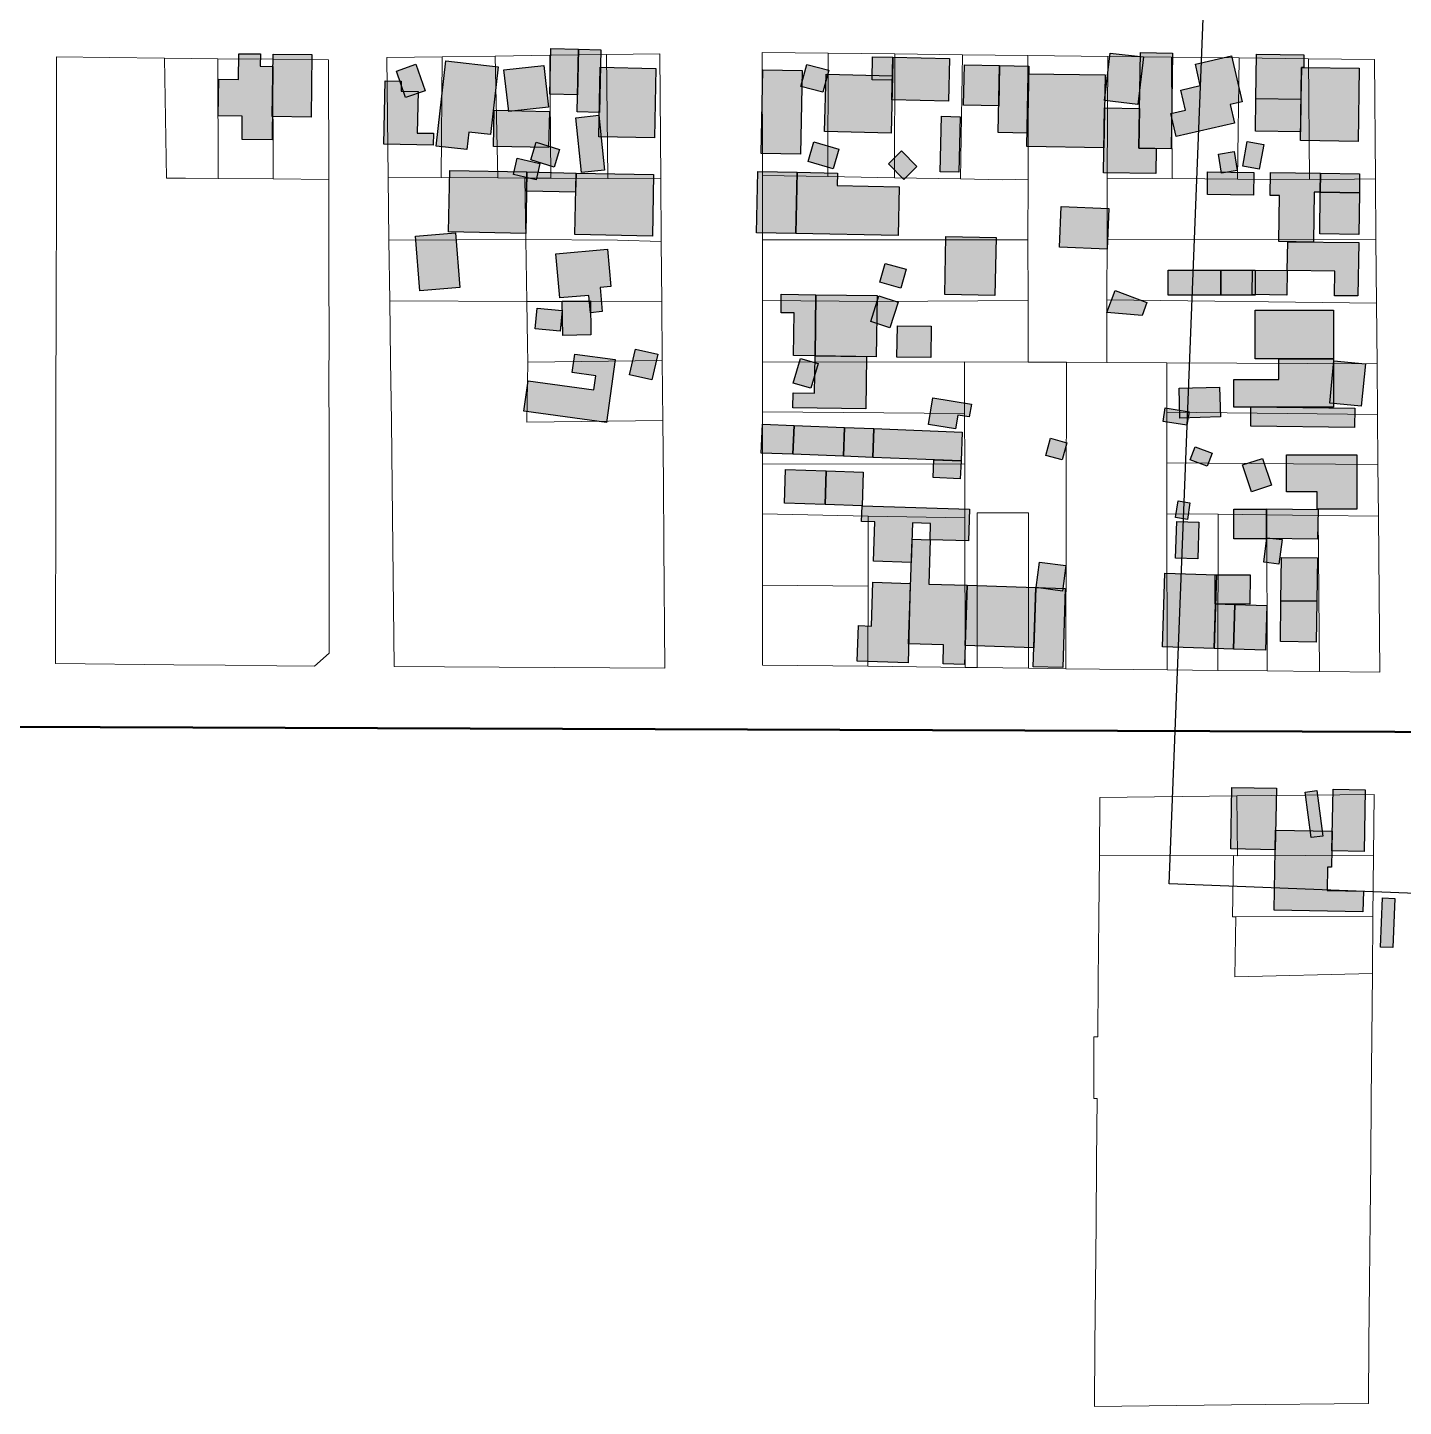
# Model space of a CAD drawing. Header units: millimetres. Extents: x -71 to 10084, y -63 to 6230.
# Drawn here: x 5150.9 to 5422, y 2450.9 to 2722.7 of the extents above; entities that cross this region are included whole.
import ezdxf

# ---------------------------------------------------------------- set-up
doc = ezdxf.new("R2010")
doc.units = ezdxf.units.MM
doc.layers.add('0 Límite subáreas', color=1, linetype='Continuous')
doc.layers.add('Edificaciones Pilar', color=50, linetype='Continuous')
doc.layers.add('01. Manzanas Esc. Urbana', color=254, linetype='Continuous', lineweight=5, true_color=0xcccccc)
doc.layers.add('01. Parcelas Esc. Urbana', color=8, linetype='Continuous', lineweight=5, true_color=0x808080)
doc.layers.add('03. Vias Terciarias', color=252, linetype='Continuous', lineweight=50)

msp = doc.modelspace()

# ---------------------------------------------------------------- hatches: boundary and pattern name
at = {"layer": 'Edificaciones Pilar', "transparency": 33554559}
for points in [[(5259.25, 2709.46), (5253.75, 2709.58), (5253.94, 2718.57), (5259.44, 2718.45), (5259.25, 2709.46)], [(5263.53, 2706), (5259.18, 2706.1), (5259.44, 2718.45), (5263.79, 2718.36), (5263.53, 2706)], [(5376.19, 2698.85), (5369.83, 2698.94), (5370.12, 2717.81), (5376.48, 2717.71), (5376.19, 2698.85)], [(5199.2, 2715.06), (5199.03, 2700.62), (5193.12, 2700.69), (5193.17, 2705.24), (5188.45, 2705.3), (5188.54, 2712.54), (5192.41, 2712.5), (5192.47, 2717.57), (5196.74, 2717.52), (5196.72, 2715.09), (5199.2, 2715.06)], [(5206.74, 2705.08), (5199.09, 2705.17), (5199.23, 2717.49), (5206.89, 2717.4), (5206.74, 2705.08)], [(5229.2, 2710.26), (5225.36, 2708.92), (5223.54, 2714.13), (5227.37, 2715.48), (5229.2, 2710.26)], [(5237.45, 2698.71), (5231.39, 2699.38), (5233.26, 2716.17), (5243.6, 2715.01), (5242.07, 2701.63), (5237.83, 2702.1), (5237.45, 2698.71)], [(5253.51, 2707.07), (5245.68, 2706.17), (5244.73, 2714.37), (5252.57, 2715.27), (5253.51, 2707.07)], [(5307.59, 2709.98), (5303.25, 2711.14), (5304.4, 2715.46), (5308.74, 2714.3), (5307.59, 2709.98)], [(5321.26, 2712.34), (5317.25, 2712.44), (5317.37, 2716.98), (5321.37, 2716.88), (5321.26, 2712.34)], [(5332.34, 2708.22), (5321.16, 2708.5), (5321.37, 2716.88), (5332.55, 2716.61), (5332.34, 2708.22)], [(5342.23, 2707.28), (5335.29, 2707.43), (5335.46, 2715.38), (5342.4, 2715.23), (5342.23, 2707.28)], [(5347.88, 2701.93), (5342.12, 2702.06), (5342.4, 2715.23), (5348.16, 2715.1), (5347.88, 2701.93)], [(5369.65, 2707.59), (5363.06, 2708.37), (5364.16, 2717.7), (5370.75, 2716.93), (5369.65, 2707.59)], [(5388.7, 2703.88), (5377.19, 2701.23), (5376.15, 2705.79), (5379.02, 2706.44), (5378.11, 2710.4), (5381.93, 2711.28), (5380.96, 2715.51), (5388.09, 2717.15), (5390.17, 2708.11), (5387.85, 2707.58), (5388.7, 2703.88)], [(5401.77, 2708.53), (5392.89, 2708.66), (5393.02, 2717.46), (5402.33, 2717.32), (5402.3, 2714.87), (5401.87, 2714.88), (5401.77, 2708.53)], [(5274.37, 2700.97), (5263.43, 2701.2), (5263.72, 2714.92), (5274.65, 2714.69), (5274.37, 2700.97)], [(5303.46, 2714.25), (5303.15, 2697.76), (5295.42, 2697.9), (5295.72, 2714.39), (5303.46, 2714.25)], [(5321, 2701.92), (5307.91, 2702.24), (5308.19, 2713.52), (5321.28, 2713.19), (5321, 2701.92)], [(5362.95, 2699.05), (5347.77, 2699.28), (5347.99, 2713.62), (5363.16, 2713.39), (5362.95, 2699.05)], [(5413.03, 2700.27), (5401.65, 2700.45), (5401.87, 2714.88), (5413.25, 2714.7), (5413.03, 2700.27)], [(5230.79, 2699.54), (5221.05, 2699.74), (5221.32, 2712.26), (5224.51, 2712.19), (5224.47, 2710.18), (5227.81, 2710.11), (5227.64, 2701.94), (5230.84, 2701.88), (5230.79, 2699.54)], [(5401.68, 2702.18), (5392.79, 2702.32), (5392.89, 2708.73), (5401.77, 2708.59), (5401.68, 2702.18)], [(5253.53, 2699.06), (5242.65, 2699.29), (5242.8, 2706.44), (5253.68, 2706.21), (5253.53, 2699.06)], [(5264.56, 2694.64), (5260, 2694.17), (5258.88, 2704.96), (5263.44, 2705.43), (5264.56, 2694.64)], [(5334.33, 2694.21), (5330.65, 2694.3), (5330.92, 2705.24), (5334.6, 2705.15), (5334.33, 2694.21)], [(5373.17, 2693.95), (5362.87, 2694.11), (5363.06, 2706.88), (5369.95, 2706.78), (5369.83, 2698.94), (5373.25, 2698.89), (5373.17, 2693.95)], [(5254.6, 2695.21), (5250, 2696.67), (5251.11, 2700.14), (5255.7, 2698.69), (5254.6, 2695.21)], [(5309.59, 2694.86), (5304.65, 2696.32), (5305.79, 2700.21), (5310.74, 2698.75), (5309.59, 2694.86)], [(5394.45, 2699.65), (5393.56, 2694.8), (5390.3, 2695.4), (5391.2, 2700.25), (5394.45, 2699.65)], [(5251.09, 2692.73), (5246.59, 2693.75), (5247.31, 2696.96), (5251.82, 2695.94), (5251.09, 2692.73)], [(5323.54, 2692.81), (5320.53, 2695.88), (5323.09, 2698.4), (5326.11, 2695.32), (5323.54, 2692.81)], [(5389.19, 2694.54), (5386.1, 2694.04), (5385.49, 2697.8), (5388.58, 2698.3), (5389.19, 2694.54)], [(5249.02, 2682.14), (5233.82, 2682.46), (5234.07, 2694.57), (5249.27, 2694.26), (5249.02, 2682.14)], [(5258.85, 2690.3), (5249.19, 2690.5), (5249.27, 2694.26), (5258.93, 2694.06), (5258.85, 2690.3)], [(5273.97, 2681.62), (5258.68, 2681.94), (5258.93, 2694.06), (5274.22, 2693.74), (5273.97, 2681.62)], [(5302.25, 2682.13), (5294.52, 2682.28), (5294.75, 2694.34), (5302.48, 2694.2), (5302.25, 2682.13)], [(5322.4, 2681.75), (5302.25, 2682.13), (5302.48, 2694.2), (5310.43, 2694.04), (5310.38, 2691.57), (5322.58, 2691.34), (5322.4, 2681.75)], [(5392.44, 2689.69), (5383.32, 2689.81), (5383.38, 2694.31), (5392.5, 2694.19), (5392.44, 2689.69)], [(5404.22, 2680.46), (5397.42, 2680.55), (5397.54, 2689.62), (5395.73, 2689.64), (5395.79, 2694.15), (5405.63, 2694.01), (5405.58, 2690.27), (5404.35, 2690.29), (5404.22, 2680.46)], [(5413.27, 2690.17), (5405.58, 2690.27), (5405.63, 2694.01), (5413.32, 2693.91), (5413.27, 2690.17)], [(5413.16, 2681.94), (5405.48, 2682.05), (5405.58, 2690.27), (5413.27, 2690.17), (5413.16, 2681.94)], [(5363.57, 2679.03), (5354.18, 2679.45), (5354.54, 2687.49), (5363.93, 2687.07), (5363.57, 2679.03)], [(5236.07, 2671.46), (5228.17, 2670.82), (5227.3, 2681.6), (5235.2, 2682.25), (5236.07, 2671.46)], [(5341.48, 2669.91), (5331.6, 2670.1), (5331.82, 2681.57), (5341.7, 2681.38), (5341.48, 2669.91)], [(5408.46, 2674.72), (5399.08, 2674.84), (5399.15, 2680.52), (5413.14, 2680.34), (5413, 2669.82), (5408.39, 2669.88), (5408.46, 2674.72)], [(5261.47, 2669.94), (5255.71, 2669.43), (5254.93, 2678.16), (5265.12, 2679.06), (5265.78, 2671.71), (5263.68, 2671.52), (5264.1, 2666.73), (5261.77, 2666.52), (5261.47, 2669.94)], [(5322.94, 2671.35), (5318.77, 2672.52), (5319.82, 2676.25), (5323.99, 2675.08), (5322.94, 2671.35)], [(5385.99, 2669.97), (5375.63, 2669.97), (5375.63, 2674.9), (5385.99, 2674.9), (5385.99, 2669.97)], [(5392.74, 2669.98), (5385.99, 2669.97), (5385.99, 2674.9), (5392.73, 2674.9), (5392.74, 2669.98)], [(5399.01, 2670.01), (5392.18, 2670.1), (5392.24, 2674.93), (5399.08, 2674.84), (5399.01, 2670.01)], [(5306.03, 2658.01), (5301.8, 2658.07), (5301.92, 2666.47), (5299.32, 2666.51), (5299.37, 2670.16), (5306.2, 2670.06), (5306.03, 2658.01)], [(5318.06, 2657.84), (5306.03, 2658.01), (5306.2, 2670.06), (5318.24, 2669.89), (5318.06, 2657.84)], [(5322.38, 2668.61), (5320.75, 2663.56), (5316.99, 2664.77), (5318.62, 2669.83), (5322.38, 2668.61)], [(5370.45, 2665.98), (5363.54, 2666.56), (5365.16, 2670.88), (5371.41, 2668.53), (5370.45, 2665.98)], [(5255.8, 2662.89), (5250.89, 2663.32), (5251.25, 2667.41), (5256.21, 2666.97), (5255.8, 2662.89)], [(5261.87, 2662.14), (5256.34, 2662.06), (5256.23, 2668.78), (5261.76, 2668.86), (5261.87, 2662.14)], [(5408.18, 2657.41), (5392.74, 2657.41), (5392.74, 2667), (5408.18, 2667), (5408.18, 2657.41)], [(5328.81, 2657.68), (5322.16, 2657.78), (5322.24, 2663.95), (5328.9, 2663.85), (5328.81, 2657.68)], [(5264.91, 2644.88), (5248.66, 2647.12), (5249.48, 2653.08), (5262.46, 2651.29), (5262.84, 2654.06), (5258.17, 2654.71), (5258.68, 2658.37), (5266.62, 2657.28), (5264.91, 2644.88)], [(5273.88, 2653.29), (5269.5, 2654.25), (5270.64, 2659.35), (5275.02, 2658.38), (5273.88, 2653.29)], [(5316.02, 2647.55), (5301.65, 2647.75), (5301.69, 2650.73), (5305.93, 2650.67), (5306.03, 2658.01), (5316.16, 2657.86), (5316.02, 2647.55)], [(5305.22, 2651.65), (5301.73, 2652.66), (5303.14, 2657.53), (5306.63, 2656.52), (5305.22, 2651.65)], [(5408.18, 2647.91), (5388.56, 2647.9), (5388.55, 2653.34), (5397.39, 2653.34), (5397.39, 2657.41), (5408.18, 2657.41), (5408.18, 2647.91)], [(5414.46, 2656.46), (5413.66, 2648.12), (5407.48, 2648.72), (5408.27, 2657.05), (5414.46, 2656.46)], [(5385.9, 2645.99), (5377.92, 2645.77), (5377.75, 2651.66), (5385.74, 2651.88), (5385.9, 2645.99)], [(5333.69, 2643.61), (5328.36, 2644.5), (5329.23, 2649.73), (5336.83, 2648.47), (5336.41, 2645.97), (5334.15, 2646.35), (5333.69, 2643.61)], [(5379.31, 2644.34), (5374.61, 2645.11), (5375.04, 2647.78), (5379.75, 2647.01), (5379.31, 2644.34)], [(5412.32, 2643.88), (5391.87, 2644.15), (5391.92, 2647.97), (5412.37, 2647.7), (5412.32, 2643.88)], [(5301.66, 2638.61), (5295.44, 2638.85), (5295.66, 2644.54), (5301.88, 2644.3), (5301.66, 2638.61)], [(5311.6, 2638.22), (5301.66, 2638.61), (5301.88, 2644.3), (5311.82, 2643.92), (5311.6, 2638.22)], [(5317.41, 2637.99), (5311.6, 2638.22), (5311.82, 2643.92), (5317.63, 2643.69), (5317.41, 2637.99)], [(5334.79, 2637.32), (5317.41, 2637.99), (5317.63, 2643.69), (5335.01, 2643.01), (5334.79, 2637.32)], [(5354.7, 2637.51), (5351.47, 2638.4), (5352.4, 2641.79), (5355.63, 2640.9), (5354.7, 2637.51)], [(5383.27, 2636.29), (5379.96, 2637.55), (5380.93, 2640.1), (5384.24, 2638.83), (5383.27, 2636.29)], [(5334.65, 2633.81), (5329.29, 2634.02), (5329.43, 2637.53), (5334.79, 2637.32), (5334.65, 2633.81)], [(5395.94, 2632.52), (5392, 2631.21), (5390.23, 2636.51), (5394.17, 2637.82), (5395.94, 2632.52)], [(5404.94, 2631.21), (5398.93, 2631.2), (5398.93, 2638.49), (5412.78, 2638.49), (5412.78, 2627.77), (5404.94, 2627.77), (5404.94, 2631.21)], [(5308.03, 2628.71), (5300.01, 2628.96), (5300.22, 2635.6), (5308.24, 2635.35), (5308.03, 2628.71)], [(5315.3, 2628.48), (5308.03, 2628.71), (5308.24, 2635.35), (5315.51, 2635.12), (5315.3, 2628.48)], [(5324.98, 2617.3), (5317.53, 2617.53), (5317.78, 2625.32), (5315.2, 2625.4), (5315.3, 2628.48), (5336.46, 2627.81), (5336.26, 2621.54), (5328.69, 2621.78), (5328.8, 2624.98), (5325.23, 2625.09), (5324.98, 2617.3)], [(5379.38, 2625.76), (5377.03, 2626.13), (5377.55, 2629.43), (5379.9, 2629.06), (5379.38, 2625.76)], [(5394.93, 2621.96), (5388.56, 2621.96), (5388.56, 2627.77), (5394.93, 2627.77), (5394.93, 2621.96)], [(5405.05, 2621.88), (5395, 2622.02), (5395.07, 2627.85), (5405.13, 2627.71), (5405.05, 2621.88)], [(5381.66, 2625.25), (5381.45, 2617.98), (5377.07, 2618.11), (5377.28, 2625.37), (5381.66, 2625.25)], [(5335.99, 2612.79), (5335.49, 2597.17), (5331.25, 2597.31), (5331.36, 2601.05), (5324.47, 2601.27), (5325.13, 2621.9), (5328.69, 2621.78), (5328.42, 2613.02), (5335.99, 2612.79)], [(5398.04, 2621.8), (5397.43, 2616.99), (5394.42, 2617.36), (5395.02, 2622.17), (5398.04, 2621.8)], [(5354.79, 2611.64), (5349.59, 2612.33), (5350.26, 2617.37), (5355.46, 2616.68), (5354.79, 2611.64)], [(5404.89, 2609.65), (5397.81, 2609.74), (5397.93, 2618.29), (5405, 2618.2), (5404.89, 2609.65)], [(5384.68, 2600.34), (5374.46, 2600.67), (5374.92, 2615.16), (5385.14, 2614.83), (5384.68, 2600.34)], [(5391.72, 2609.1), (5384.83, 2609.13), (5384.86, 2614.88), (5391.75, 2614.84), (5391.72, 2609.1)], [(5324.36, 2597.53), (5314.33, 2597.85), (5314.56, 2604.85), (5317.13, 2604.77), (5317.4, 2613.38), (5324.8, 2613.14), (5324.36, 2597.53)], [(5349.13, 2600.5), (5335.61, 2600.92), (5335.98, 2612.79), (5349.51, 2612.36), (5349.13, 2600.5)], [(5354.84, 2596.57), (5349.02, 2596.75), (5349.51, 2612.36), (5355.33, 2612.18), (5354.84, 2596.57)], [(5388.48, 2600.22), (5384.68, 2600.34), (5384.96, 2609.12), (5388.75, 2609), (5388.48, 2600.22)], [(5404.78, 2601.6), (5397.71, 2601.69), (5397.81, 2609.74), (5404.89, 2609.65), (5404.78, 2601.6)], [(5394.76, 2600.02), (5388.48, 2600.22), (5388.75, 2609), (5395.03, 2608.8), (5394.76, 2600.02)], [(5396.69, 2560.68), (5387.92, 2560.85), (5388.16, 2572.97), (5396.93, 2572.8), (5396.69, 2560.68)], [(5406.09, 2563.37), (5403.77, 2563.06), (5402.6, 2572.03), (5404.92, 2572.33), (5406.09, 2563.37)], [(5414.21, 2560.34), (5407.86, 2560.47), (5408.09, 2572.58), (5414.45, 2572.46), (5414.21, 2560.34)], [(5413.98, 2548.42), (5396.46, 2548.77), (5396.76, 2564.55), (5407.93, 2564.33), (5407.79, 2557.24), (5407, 2557.26), (5406.92, 2552.66), (5414.06, 2552.53), (5413.98, 2548.42)], [(5420.25, 2551.09), (5419.87, 2541.39), (5417.45, 2541.49), (5417.84, 2551.18), (5420.25, 2551.09)]]:
    msp.add_hatch(color=256, dxfattribs=at).paths.add_polyline_path(points, flags=0)

# ---------------------------------------------------------------- linework, layer by layer
at = {"layer": '0 Límite subáreas', "linetype": 'Continuous'}
msp.add_lwpolyline([(6291.82, 3581.59), (6222.76, 3374.1), (6103.31, 2706.91), (5956.01, 2708.42), (5949.06, 2531.45), (5375.81, 2553.95), (5424.84, 3802.99), (6299.16, 3768.67)], close=True, dxfattribs=at)
at = {"layer": '01. Manzanas Esc. Urbana', "linetype": 'Continuous', "flags": 128}
for points in [[(5389.58, 2716.75), (5403.27, 2716.59), (5416.27, 2716.44), (5416.46, 2692.89), (5416.55, 2680.97), (5416.67, 2668.43), (5416.77, 2656.43), (5416.86, 2646.43), (5416.94, 2636.62), (5417.04, 2626.42), (5417.28, 2595.66), (5405.4, 2595.78), (5395.1, 2595.92), (5385.4, 2596.03), (5375.4, 2596.14), (5355.43, 2596.36), (5348.07, 2596.45), (5337.98, 2596.56), (5335.61, 2596.59), (5316.45, 2596.83), (5295.7, 2597.06), (5295.68, 2612.82), (5295.68, 2626.87), (5295.68, 2636.73), (5295.69, 2646.97), (5295.69, 2656.78), (5295.68, 2668.96), (5295.66, 2680.91), (5295.65, 2693.59), (5295.63, 2717.83), (5308.63, 2717.68), (5321.72, 2717.55), (5335.05, 2717.38), (5347.98, 2717.24), (5363.69, 2717.04), (5376.26, 2716.9), (5389.58, 2716.75)], [(5188.38, 2716.59), (5199.18, 2716.5), (5210.19, 2716.37), (5210.21, 2692.8), (5210.24, 2683.28), (5210.24, 2673.78), (5210.27, 2661.79), (5210.26, 2652.49), (5210.27, 2643.26), (5210.28, 2631.86), (5210.28, 2620.91), (5210.3, 2599.42), (5207.42, 2596.86), (5199.98, 2596.94), (5189.78, 2597.05), (5179.71, 2597.13), (5156.37, 2597.36), (5156.42, 2632.58), (5156.44, 2643.24), (5156.46, 2654.37), (5156.48, 2661.89), (5156.51, 2673.96), (5156.54, 2683.6), (5156.54, 2693.26), (5156.6, 2716.93), (5167, 2716.83), (5177.88, 2716.72), (5188.38, 2716.59)], [(5253.74, 2717.26), (5264.91, 2717.4), (5275.42, 2717.53), (5275.63, 2692.88), (5275.73, 2680.56), (5275.83, 2668.66), (5275.93, 2657.12), (5276.03, 2645.27), (5276.14, 2632.98), (5276.26, 2620.64), (5276.45, 2596.47), (5265.62, 2596.53), (5254.73, 2596.61), (5243.82, 2596.67), (5233.04, 2596.74), (5223.11, 2596.79), (5222.84, 2620.39), (5222.7, 2632.39), (5222.55, 2645.11), (5222.39, 2657.08), (5222.24, 2668.86), (5222.08, 2680.84), (5221.93, 2693.24), (5221.66, 2716.84), (5232.57, 2716.99), (5243.03, 2717.12), (5253.74, 2717.26)], [(5416.06, 2559.57), (5415.95, 2547.55), (5415.84, 2536.25), (5415.74, 2523.57), (5415.63, 2511.56), (5415.51, 2499.57), (5415.41, 2487.67), (5415.3, 2475.54), (5415.17, 2463.55), (5415.06, 2451.54), (5388.07, 2451.26), (5361.07, 2450.95), (5361.17, 2462.96), (5361.3, 2474.95), (5361.4, 2486.96), (5361.5, 2499.38), (5361.63, 2511.64), (5360.97, 2511.64), (5360.98, 2523.79), (5361.74, 2523.81), (5361.83, 2534.97), (5361.95, 2547.32), (5362.06, 2559.44), (5362.16, 2570.98), (5389.15, 2571.27), (5416.16, 2571.58), (5416.06, 2559.57)]]:
    msp.add_lwpolyline(points, close=True, dxfattribs=at)
at = {"layer": '01. Parcelas Esc. Urbana', "linetype": 'Continuous', "flags": 128}
for points in [[(5295.65, 2693.59), (5295.63, 2717.83), (5308.63, 2717.68), (5308.55, 2693.37), (5295.65, 2693.59)], [(5295.65, 2693.59), (5295.63, 2717.83), (5308.63, 2717.68), (5308.55, 2693.37), (5295.65, 2693.59)], [(5177.88, 2716.72), (5188.38, 2716.59), (5188.45, 2692.98), (5182, 2693.02), (5178.22, 2693.06), (5177.88, 2716.72)], [(5177.88, 2716.72), (5188.38, 2716.59), (5188.45, 2692.98), (5182, 2693.02), (5178.22, 2693.06), (5177.88, 2716.72)], [(5177.88, 2716.72), (5188.38, 2716.59), (5188.45, 2692.98), (5182, 2693.02), (5178.22, 2693.06), (5177.88, 2716.72)], [(5188.38, 2716.59), (5199.18, 2716.5), (5199.25, 2692.89), (5188.45, 2692.98), (5188.38, 2716.59)], [(5188.38, 2716.59), (5199.18, 2716.5), (5199.25, 2692.89), (5188.45, 2692.98), (5188.38, 2716.59)], [(5188.38, 2716.59), (5199.18, 2716.5), (5199.25, 2692.89), (5188.45, 2692.98), (5188.38, 2716.59)], [(5199.18, 2716.5), (5210.19, 2716.37), (5210.21, 2692.8), (5199.25, 2692.89), (5199.18, 2716.5)], [(5199.18, 2716.5), (5210.19, 2716.37), (5210.21, 2692.8), (5199.25, 2692.89), (5199.18, 2716.5)], [(5199.18, 2716.5), (5210.19, 2716.37), (5210.21, 2692.8), (5199.25, 2692.89), (5199.18, 2716.5)], [(5221.93, 2693.24), (5221.66, 2716.84), (5232.57, 2716.99), (5232.33, 2693.18), (5221.93, 2693.24)], [(5221.93, 2693.24), (5221.66, 2716.84), (5232.57, 2716.99), (5232.33, 2693.18), (5221.93, 2693.24)], [(5221.93, 2693.24), (5221.66, 2716.84), (5232.57, 2716.99), (5232.33, 2693.18), (5221.93, 2693.24)], [(5232.33, 2693.18), (5232.57, 2716.99), (5243.03, 2717.12), (5243.54, 2693.1), (5232.33, 2693.18)], [(5232.33, 2693.18), (5232.57, 2716.99), (5243.03, 2717.12), (5243.54, 2693.1), (5232.33, 2693.18)], [(5232.33, 2693.18), (5232.57, 2716.99), (5243.03, 2717.12), (5243.54, 2693.1), (5232.33, 2693.18)], [(5243.03, 2717.12), (5253.74, 2717.26), (5253.96, 2693.03), (5248.85, 2693.07), (5243.54, 2693.1), (5243.03, 2717.12)], [(5243.03, 2717.12), (5253.74, 2717.26), (5253.96, 2693.03), (5248.85, 2693.07), (5243.54, 2693.1), (5243.03, 2717.12)], [(5243.03, 2717.12), (5253.74, 2717.26), (5253.96, 2693.03), (5248.85, 2693.07), (5243.54, 2693.1), (5243.03, 2717.12)], [(5253.96, 2693.03), (5253.74, 2717.26), (5264.91, 2717.4), (5265.17, 2692.95), (5253.96, 2693.03)], [(5253.96, 2693.03), (5253.74, 2717.26), (5264.91, 2717.4), (5265.17, 2692.95), (5253.96, 2693.03)], [(5253.96, 2693.03), (5253.74, 2717.26), (5264.91, 2717.4), (5265.17, 2692.95), (5253.96, 2693.03)], [(5264.91, 2717.4), (5275.42, 2717.53), (5275.63, 2692.88), (5265.17, 2692.95), (5264.91, 2717.4)], [(5264.91, 2717.4), (5275.42, 2717.53), (5275.63, 2692.88), (5265.17, 2692.95), (5264.91, 2717.4)], [(5264.91, 2717.4), (5275.42, 2717.53), (5275.63, 2692.88), (5265.17, 2692.95), (5264.91, 2717.4)], [(5308.55, 2693.37), (5308.63, 2717.68), (5321.72, 2717.55), (5321.67, 2693.12), (5308.55, 2693.37)], [(5308.55, 2693.37), (5308.63, 2717.68), (5321.72, 2717.55), (5321.67, 2693.12), (5308.55, 2693.37)], [(5321.67, 2693.12), (5321.72, 2717.55), (5335.05, 2717.38), (5334.69, 2692.89), (5321.67, 2693.12)], [(5321.67, 2693.12), (5321.72, 2717.55), (5335.05, 2717.38), (5334.69, 2692.89), (5321.67, 2693.12)], [(5334.69, 2692.89), (5335.05, 2717.38), (5347.98, 2717.24), (5347.99, 2692.82), (5342.92, 2692.71), (5334.69, 2692.89)], [(5334.69, 2692.89), (5335.05, 2717.38), (5347.98, 2717.24), (5347.99, 2692.82), (5342.92, 2692.71), (5334.69, 2692.89)], [(5347.98, 2680.89), (5347.99, 2692.82), (5347.98, 2717.24), (5363.69, 2717.04), (5363.61, 2693.03), (5363.6, 2681.03), (5363.55, 2669.05), (5363.54, 2656.7), (5355.57, 2656.75), (5348.01, 2656.77), (5348.01, 2668.9), (5347.98, 2680.89)], [(5347.98, 2680.89), (5347.99, 2692.82), (5347.98, 2717.24), (5363.69, 2717.04), (5363.61, 2693.03), (5363.6, 2681.03), (5363.55, 2669.05), (5363.54, 2656.7), (5355.57, 2656.75), (5348.01, 2656.77), (5348.01, 2668.9), (5347.98, 2680.89)], [(5363.69, 2717.04), (5376.26, 2716.9), (5376.42, 2692.95), (5363.61, 2693.03), (5363.69, 2717.04)], [(5363.69, 2717.04), (5376.26, 2716.9), (5376.42, 2692.95), (5363.61, 2693.03), (5363.69, 2717.04)], [(5376.26, 2716.9), (5389.58, 2716.75), (5389.24, 2692.86), (5376.42, 2692.95), (5376.26, 2716.9)], [(5376.26, 2716.9), (5389.58, 2716.75), (5389.24, 2692.86), (5376.42, 2692.95), (5376.26, 2716.9)], [(5389.58, 2716.75), (5403.27, 2716.59), (5403.47, 2692.8), (5389.24, 2692.86), (5389.58, 2716.75)], [(5389.58, 2716.75), (5403.27, 2716.59), (5403.47, 2692.8), (5389.24, 2692.86), (5389.58, 2716.75)], [(5403.47, 2692.8), (5403.27, 2716.59), (5416.27, 2716.44), (5416.46, 2692.89), (5412.32, 2692.86), (5403.47, 2692.8)], [(5403.47, 2692.8), (5403.27, 2716.59), (5416.27, 2716.44), (5416.46, 2692.89), (5412.32, 2692.86), (5403.47, 2692.8)], [(5308.55, 2693.37), (5321.67, 2693.12), (5334.69, 2692.89), (5342.92, 2692.71), (5347.99, 2692.82), (5347.98, 2680.89), (5295.66, 2680.91), (5295.65, 2693.59), (5308.55, 2693.37)], [(5308.55, 2693.37), (5321.67, 2693.12), (5334.69, 2692.89), (5342.92, 2692.71), (5347.99, 2692.82), (5347.98, 2680.89), (5295.66, 2680.91), (5295.65, 2693.59), (5308.55, 2693.37)], [(5221.93, 2693.24), (5232.33, 2693.18), (5243.54, 2693.1), (5248.85, 2693.07), (5249.05, 2680.94), (5222.08, 2680.84), (5221.93, 2693.24)], [(5221.93, 2693.24), (5232.33, 2693.18), (5243.54, 2693.1), (5248.85, 2693.07), (5249.05, 2680.94), (5222.08, 2680.84), (5221.93, 2693.24)], [(5221.93, 2693.24), (5232.33, 2693.18), (5243.54, 2693.1), (5248.85, 2693.07), (5249.05, 2680.94), (5222.08, 2680.84), (5221.93, 2693.24)], [(5248.85, 2693.07), (5253.96, 2693.03), (5265.17, 2692.95), (5275.63, 2692.88), (5275.73, 2680.56), (5267.11, 2680.83), (5249.05, 2680.94), (5248.85, 2693.07)], [(5248.85, 2693.07), (5253.96, 2693.03), (5265.17, 2692.95), (5275.63, 2692.88), (5275.73, 2680.56), (5267.11, 2680.83), (5249.05, 2680.94), (5248.85, 2693.07)], [(5248.85, 2693.07), (5253.96, 2693.03), (5265.17, 2692.95), (5275.63, 2692.88), (5275.73, 2680.56), (5267.11, 2680.83), (5249.05, 2680.94), (5248.85, 2693.07)], [(5403.47, 2692.8), (5412.32, 2692.86), (5416.46, 2692.89), (5416.55, 2680.97), (5363.6, 2681.03), (5363.61, 2693.03), (5376.42, 2692.95), (5389.24, 2692.86), (5403.47, 2692.8)], [(5403.47, 2692.8), (5412.32, 2692.86), (5416.46, 2692.89), (5416.55, 2680.97), (5363.6, 2681.03), (5363.61, 2693.03), (5376.42, 2692.95), (5389.24, 2692.86), (5403.47, 2692.8)], [(5222.08, 2680.84), (5249.05, 2680.94), (5249.24, 2668.74), (5222.24, 2668.86), (5222.08, 2680.84)], [(5222.08, 2680.84), (5249.05, 2680.94), (5249.24, 2668.74), (5222.24, 2668.86), (5222.08, 2680.84)], [(5222.08, 2680.84), (5249.05, 2680.94), (5249.24, 2668.74), (5222.24, 2668.86), (5222.08, 2680.84)], [(5249.05, 2680.94), (5267.11, 2680.83), (5275.73, 2680.56), (5275.83, 2668.66), (5256.42, 2668.74), (5249.24, 2668.74), (5249.05, 2680.94)], [(5249.05, 2680.94), (5267.11, 2680.83), (5275.73, 2680.56), (5275.83, 2668.66), (5256.42, 2668.74), (5249.24, 2668.74), (5249.05, 2680.94)], [(5249.05, 2680.94), (5267.11, 2680.83), (5275.73, 2680.56), (5275.83, 2668.66), (5256.42, 2668.74), (5249.24, 2668.74), (5249.05, 2680.94)], [(5295.68, 2668.96), (5295.66, 2680.91), (5347.98, 2680.89), (5348.01, 2668.9), (5318.31, 2668.71), (5295.68, 2668.96)], [(5295.68, 2668.96), (5295.66, 2680.91), (5347.98, 2680.89), (5348.01, 2668.9), (5318.31, 2668.71), (5295.68, 2668.96)], [(5363.55, 2669.05), (5363.6, 2681.03), (5416.55, 2680.97), (5416.67, 2668.43), (5363.55, 2669.05)], [(5363.55, 2669.05), (5363.6, 2681.03), (5416.55, 2680.97), (5416.67, 2668.43), (5363.55, 2669.05)], [(5318.31, 2668.71), (5348.01, 2668.9), (5348.01, 2656.77), (5335.47, 2656.84), (5295.69, 2656.78), (5295.68, 2668.96), (5318.31, 2668.71)], [(5318.31, 2668.71), (5348.01, 2668.9), (5348.01, 2656.77), (5335.47, 2656.84), (5295.69, 2656.78), (5295.68, 2668.96), (5318.31, 2668.71)], [(5363.55, 2669.05), (5416.67, 2668.43), (5416.77, 2656.43), (5375.35, 2656.63), (5363.54, 2656.7), (5363.55, 2669.05)], [(5363.55, 2669.05), (5416.67, 2668.43), (5416.77, 2656.43), (5375.35, 2656.63), (5363.54, 2656.7), (5363.55, 2669.05)], [(5249.42, 2656.75), (5249.38, 2660.16), (5249.24, 2668.74), (5256.42, 2668.74), (5275.83, 2668.66), (5275.93, 2657.12), (5249.42, 2656.75)], [(5249.42, 2656.75), (5249.38, 2660.16), (5249.24, 2668.74), (5256.42, 2668.74), (5275.83, 2668.66), (5275.93, 2657.12), (5249.42, 2656.75)], [(5249.42, 2656.75), (5249.38, 2660.16), (5249.24, 2668.74), (5256.42, 2668.74), (5275.83, 2668.66), (5275.93, 2657.12), (5249.42, 2656.75)], [(5249.42, 2656.75), (5275.93, 2657.12), (5276.03, 2645.27), (5249.27, 2644.93), (5249.42, 2656.75)], [(5249.42, 2656.75), (5275.93, 2657.12), (5276.03, 2645.27), (5249.27, 2644.93), (5249.42, 2656.75)], [(5249.42, 2656.75), (5275.93, 2657.12), (5276.03, 2645.27), (5249.27, 2644.93), (5249.42, 2656.75)], [(5295.69, 2646.97), (5295.69, 2656.78), (5335.47, 2656.84), (5335.49, 2646.65), (5295.69, 2646.97)], [(5295.69, 2646.97), (5295.69, 2656.78), (5335.47, 2656.84), (5335.49, 2646.65), (5295.69, 2646.97)], [(5335.61, 2596.59), (5335.54, 2626.08), (5335.51, 2636.66), (5335.49, 2646.65), (5335.47, 2656.84), (5348.01, 2656.77), (5355.57, 2656.75), (5355.43, 2596.36), (5348.07, 2596.45), (5348.11, 2627.09), (5337.97, 2627.09), (5337.98, 2596.56), (5335.61, 2596.59)], [(5335.61, 2596.59), (5335.54, 2626.08), (5335.51, 2636.66), (5335.49, 2646.65), (5335.47, 2656.84), (5348.01, 2656.77), (5355.57, 2656.75), (5355.43, 2596.36), (5348.07, 2596.45), (5348.11, 2627.09), (5337.97, 2627.09), (5337.98, 2596.56), (5335.61, 2596.59)], [(5355.43, 2596.36), (5355.57, 2656.75), (5363.54, 2656.7), (5375.35, 2656.63), (5375.33, 2646.91), (5375.35, 2636.92), (5375.36, 2626.91), (5375.4, 2596.14), (5355.43, 2596.36)], [(5355.43, 2596.36), (5355.57, 2656.75), (5363.54, 2656.7), (5375.35, 2656.63), (5375.33, 2646.91), (5375.35, 2636.92), (5375.36, 2626.91), (5375.4, 2596.14), (5355.43, 2596.36)], [(5375.35, 2656.63), (5416.77, 2656.43), (5416.86, 2646.43), (5375.33, 2646.91), (5375.35, 2656.63)], [(5375.35, 2656.63), (5416.77, 2656.43), (5416.86, 2646.43), (5375.33, 2646.91), (5375.35, 2656.63)], [(5295.69, 2646.97), (5335.49, 2646.65), (5335.51, 2636.66), (5295.68, 2636.73), (5295.69, 2646.97)], [(5295.69, 2646.97), (5335.49, 2646.65), (5335.51, 2636.66), (5295.68, 2636.73), (5295.69, 2646.97)], [(5375.35, 2636.92), (5375.33, 2646.91), (5416.86, 2646.43), (5416.94, 2636.62), (5375.35, 2636.92)], [(5375.35, 2636.92), (5375.33, 2646.91), (5416.86, 2646.43), (5416.94, 2636.62), (5375.35, 2636.92)], [(5295.68, 2636.73), (5335.51, 2636.66), (5335.54, 2626.08), (5316.48, 2626.45), (5295.68, 2626.87), (5295.68, 2636.73)], [(5295.68, 2636.73), (5335.51, 2636.66), (5335.54, 2626.08), (5316.48, 2626.45), (5295.68, 2626.87), (5295.68, 2636.73)], [(5375.36, 2626.91), (5375.35, 2636.92), (5416.94, 2636.62), (5417.04, 2626.42), (5405.13, 2626.56), (5395.01, 2626.68), (5385.45, 2626.81), (5375.36, 2626.91)], [(5375.36, 2626.91), (5375.35, 2636.92), (5416.94, 2636.62), (5417.04, 2626.42), (5405.13, 2626.56), (5395.01, 2626.68), (5385.45, 2626.81), (5375.36, 2626.91)], [(5295.68, 2612.82), (5295.68, 2626.87), (5316.48, 2626.45), (5316.47, 2612.6), (5295.68, 2612.82)], [(5295.68, 2612.82), (5295.68, 2626.87), (5316.48, 2626.45), (5316.47, 2612.6), (5295.68, 2612.82)], [(5316.47, 2612.6), (5316.48, 2626.45), (5335.54, 2626.08), (5335.61, 2596.59), (5316.45, 2596.83), (5316.47, 2612.6)], [(5316.47, 2612.6), (5316.48, 2626.45), (5335.54, 2626.08), (5335.61, 2596.59), (5316.45, 2596.83), (5316.47, 2612.6)], [(5337.97, 2627.09), (5348.11, 2627.09), (5348.07, 2596.45), (5337.98, 2596.56), (5337.97, 2627.09)], [(5337.97, 2627.09), (5348.11, 2627.09), (5348.07, 2596.45), (5337.98, 2596.56), (5337.97, 2627.09)], [(5375.36, 2626.91), (5385.45, 2626.81), (5385.4, 2596.03), (5375.4, 2596.14), (5375.36, 2626.91)], [(5375.36, 2626.91), (5385.45, 2626.81), (5385.4, 2596.03), (5375.4, 2596.14), (5375.36, 2626.91)], [(5385.4, 2596.03), (5385.45, 2626.81), (5395.01, 2626.68), (5395.1, 2595.92), (5385.4, 2596.03)], [(5385.4, 2596.03), (5385.45, 2626.81), (5395.01, 2626.68), (5395.1, 2595.92), (5385.4, 2596.03)], [(5395.1, 2595.92), (5395.01, 2626.68), (5405.13, 2626.56), (5405.4, 2595.78), (5395.1, 2595.92)], [(5395.1, 2595.92), (5395.01, 2626.68), (5405.13, 2626.56), (5405.4, 2595.78), (5395.1, 2595.92)], [(5405.13, 2626.56), (5417.04, 2626.42), (5417.28, 2595.66), (5405.4, 2595.78), (5405.13, 2626.56)], [(5405.13, 2626.56), (5417.04, 2626.42), (5417.28, 2595.66), (5405.4, 2595.78), (5405.13, 2626.56)], [(5389.29, 2559.5), (5388.46, 2559.51), (5362.06, 2559.44), (5362.16, 2570.98), (5389.15, 2571.27), (5389.29, 2559.5)], [(5389.29, 2559.5), (5388.46, 2559.51), (5362.06, 2559.44), (5362.16, 2570.98), (5389.15, 2571.27), (5389.29, 2559.5)], [(5416.16, 2571.58), (5416.06, 2559.57), (5389.29, 2559.5), (5389.15, 2571.27), (5416.16, 2571.58)], [(5416.16, 2571.58), (5416.06, 2559.57), (5389.29, 2559.5), (5389.15, 2571.27), (5416.16, 2571.58)], [(5388.46, 2559.51), (5389.29, 2559.5), (5416.06, 2559.57), (5415.95, 2547.55), (5388.96, 2547.43), (5388.3, 2547.42), (5388.46, 2559.51)], [(5388.46, 2559.51), (5389.29, 2559.5), (5416.06, 2559.57), (5415.95, 2547.55), (5388.96, 2547.43), (5388.3, 2547.42), (5388.46, 2559.51)], [(5388.77, 2535.6), (5388.96, 2547.43), (5415.95, 2547.55), (5415.84, 2536.25), (5388.77, 2535.6)], [(5388.77, 2535.6), (5388.96, 2547.43), (5415.95, 2547.55), (5415.84, 2536.25), (5388.77, 2535.6)]]:
    msp.add_lwpolyline(points, close=True, dxfattribs=at)
at = {"layer": '03. Vias Terciarias', "linetype": 'Continuous'}
msp.add_lwpolyline([(5839.29, 2582.38), (4436.36, 2587.44)], dxfattribs=at)
at = {"layer": 'Edificaciones Pilar', "linetype": 'Continuous', "flags": 128}
for points in [[(5259.25, 2709.46), (5253.75, 2709.58), (5253.94, 2718.57), (5259.44, 2718.45), (5259.25, 2709.46)], [(5263.53, 2706), (5259.18, 2706.1), (5259.44, 2718.45), (5263.79, 2718.36), (5263.53, 2706)], [(5376.19, 2698.85), (5369.83, 2698.94), (5370.12, 2717.81), (5376.48, 2717.71), (5376.19, 2698.85)], [(5199.2, 2715.06), (5199.03, 2700.62), (5193.12, 2700.69), (5193.17, 2705.24), (5188.45, 2705.3), (5188.54, 2712.54), (5192.41, 2712.5), (5192.47, 2717.57), (5196.74, 2717.52), (5196.72, 2715.09), (5199.2, 2715.06)], [(5206.74, 2705.08), (5199.09, 2705.17), (5199.23, 2717.49), (5206.89, 2717.4), (5206.74, 2705.08)], [(5229.2, 2710.26), (5225.36, 2708.92), (5223.54, 2714.13), (5227.37, 2715.48), (5229.2, 2710.26)], [(5237.45, 2698.71), (5231.39, 2699.38), (5233.26, 2716.17), (5243.6, 2715.01), (5242.07, 2701.63), (5237.83, 2702.1), (5237.45, 2698.71)], [(5253.51, 2707.07), (5245.68, 2706.17), (5244.73, 2714.37), (5252.57, 2715.27), (5253.51, 2707.07)], [(5307.59, 2709.98), (5303.25, 2711.14), (5304.4, 2715.46), (5308.74, 2714.3), (5307.59, 2709.98)], [(5321.26, 2712.34), (5317.25, 2712.44), (5317.37, 2716.98), (5321.37, 2716.88), (5321.26, 2712.34)], [(5332.34, 2708.22), (5321.16, 2708.5), (5321.37, 2716.88), (5332.55, 2716.61), (5332.34, 2708.22)], [(5342.23, 2707.28), (5335.29, 2707.43), (5335.46, 2715.38), (5342.4, 2715.23), (5342.23, 2707.28)], [(5347.88, 2701.93), (5342.12, 2702.06), (5342.4, 2715.23), (5348.16, 2715.1), (5347.88, 2701.93)], [(5369.65, 2707.59), (5363.06, 2708.37), (5364.16, 2717.7), (5370.75, 2716.93), (5369.65, 2707.59)], [(5388.7, 2703.88), (5377.19, 2701.23), (5376.15, 2705.79), (5379.02, 2706.44), (5378.11, 2710.4), (5381.93, 2711.28), (5380.96, 2715.51), (5388.09, 2717.15), (5390.17, 2708.11), (5387.85, 2707.58), (5388.7, 2703.88)], [(5401.77, 2708.53), (5392.89, 2708.66), (5393.02, 2717.46), (5402.33, 2717.32), (5402.3, 2714.87), (5401.87, 2714.88), (5401.77, 2708.53)], [(5274.37, 2700.97), (5263.43, 2701.2), (5263.72, 2714.92), (5274.65, 2714.69), (5274.37, 2700.97)], [(5303.46, 2714.25), (5303.15, 2697.76), (5295.42, 2697.9), (5295.72, 2714.39), (5303.46, 2714.25)], [(5321, 2701.92), (5307.91, 2702.24), (5308.19, 2713.52), (5321.28, 2713.19), (5321, 2701.92)], [(5362.95, 2699.05), (5347.77, 2699.28), (5347.99, 2713.62), (5363.16, 2713.39), (5362.95, 2699.05)], [(5413.03, 2700.27), (5401.65, 2700.45), (5401.87, 2714.88), (5413.25, 2714.7), (5413.03, 2700.27)], [(5230.79, 2699.54), (5221.05, 2699.74), (5221.32, 2712.26), (5224.51, 2712.19), (5224.47, 2710.18), (5227.81, 2710.11), (5227.64, 2701.94), (5230.84, 2701.88), (5230.79, 2699.54)], [(5401.68, 2702.18), (5392.79, 2702.32), (5392.89, 2708.73), (5401.77, 2708.59), (5401.68, 2702.18)], [(5253.53, 2699.06), (5242.65, 2699.29), (5242.8, 2706.44), (5253.68, 2706.21), (5253.53, 2699.06)], [(5264.56, 2694.64), (5260, 2694.17), (5258.88, 2704.96), (5263.44, 2705.43), (5264.56, 2694.64)], [(5334.33, 2694.21), (5330.65, 2694.3), (5330.92, 2705.24), (5334.6, 2705.15), (5334.33, 2694.21)], [(5373.17, 2693.95), (5362.87, 2694.11), (5363.06, 2706.88), (5369.95, 2706.78), (5369.83, 2698.94), (5373.25, 2698.89), (5373.17, 2693.95)], [(5254.6, 2695.21), (5250, 2696.67), (5251.11, 2700.14), (5255.7, 2698.69), (5254.6, 2695.21)], [(5309.59, 2694.86), (5304.65, 2696.32), (5305.79, 2700.21), (5310.74, 2698.75), (5309.59, 2694.86)], [(5394.45, 2699.65), (5393.56, 2694.8), (5390.3, 2695.4), (5391.2, 2700.25), (5394.45, 2699.65)], [(5251.09, 2692.73), (5246.59, 2693.75), (5247.31, 2696.96), (5251.82, 2695.94), (5251.09, 2692.73)], [(5323.54, 2692.81), (5320.53, 2695.88), (5323.09, 2698.4), (5326.11, 2695.32), (5323.54, 2692.81)], [(5389.19, 2694.54), (5386.1, 2694.04), (5385.49, 2697.8), (5388.58, 2698.3), (5389.19, 2694.54)], [(5249.02, 2682.14), (5233.82, 2682.46), (5234.07, 2694.57), (5249.27, 2694.26), (5249.02, 2682.14)], [(5258.85, 2690.3), (5249.19, 2690.5), (5249.27, 2694.26), (5258.93, 2694.06), (5258.85, 2690.3)], [(5273.97, 2681.62), (5258.68, 2681.94), (5258.93, 2694.06), (5274.22, 2693.74), (5273.97, 2681.62)], [(5302.25, 2682.13), (5294.52, 2682.28), (5294.75, 2694.34), (5302.48, 2694.2), (5302.25, 2682.13)], [(5322.4, 2681.75), (5302.25, 2682.13), (5302.48, 2694.2), (5310.43, 2694.04), (5310.38, 2691.57), (5322.58, 2691.34), (5322.4, 2681.75)], [(5392.44, 2689.69), (5383.32, 2689.81), (5383.38, 2694.31), (5392.5, 2694.19), (5392.44, 2689.69)], [(5404.22, 2680.46), (5397.42, 2680.55), (5397.54, 2689.62), (5395.73, 2689.64), (5395.79, 2694.15), (5405.63, 2694.01), (5405.58, 2690.27), (5404.35, 2690.29), (5404.22, 2680.46)], [(5413.27, 2690.17), (5405.58, 2690.27), (5405.63, 2694.01), (5413.32, 2693.91), (5413.27, 2690.17)], [(5413.16, 2681.94), (5405.48, 2682.05), (5405.58, 2690.27), (5413.27, 2690.17), (5413.16, 2681.94)], [(5363.57, 2679.03), (5354.18, 2679.45), (5354.54, 2687.49), (5363.93, 2687.07), (5363.57, 2679.03)], [(5236.07, 2671.46), (5228.17, 2670.82), (5227.3, 2681.6), (5235.2, 2682.25), (5236.07, 2671.46)], [(5341.48, 2669.91), (5331.6, 2670.1), (5331.82, 2681.57), (5341.7, 2681.38), (5341.48, 2669.91)], [(5408.46, 2674.72), (5399.08, 2674.84), (5399.15, 2680.52), (5413.14, 2680.34), (5413, 2669.82), (5408.39, 2669.88), (5408.46, 2674.72)], [(5261.47, 2669.94), (5255.71, 2669.43), (5254.93, 2678.16), (5265.12, 2679.06), (5265.78, 2671.71), (5263.68, 2671.52), (5264.1, 2666.73), (5261.77, 2666.52), (5261.47, 2669.94)], [(5322.94, 2671.35), (5318.77, 2672.52), (5319.82, 2676.25), (5323.99, 2675.08), (5322.94, 2671.35)], [(5385.99, 2669.97), (5375.63, 2669.97), (5375.63, 2674.9), (5385.99, 2674.9), (5385.99, 2669.97)], [(5392.74, 2669.98), (5385.99, 2669.97), (5385.99, 2674.9), (5392.73, 2674.9), (5392.74, 2669.98)], [(5399.01, 2670.01), (5392.18, 2670.1), (5392.24, 2674.93), (5399.08, 2674.84), (5399.01, 2670.01)], [(5306.03, 2658.01), (5301.8, 2658.07), (5301.92, 2666.47), (5299.32, 2666.51), (5299.37, 2670.16), (5306.2, 2670.06), (5306.03, 2658.01)], [(5318.06, 2657.84), (5306.03, 2658.01), (5306.2, 2670.06), (5318.24, 2669.89), (5318.06, 2657.84)], [(5322.38, 2668.61), (5320.75, 2663.56), (5316.99, 2664.77), (5318.62, 2669.83), (5322.38, 2668.61)], [(5370.45, 2665.98), (5363.54, 2666.56), (5365.16, 2670.88), (5371.41, 2668.53), (5370.45, 2665.98)], [(5255.8, 2662.89), (5250.89, 2663.32), (5251.25, 2667.41), (5256.21, 2666.97), (5255.8, 2662.89)], [(5261.87, 2662.14), (5256.34, 2662.06), (5256.23, 2668.78), (5261.76, 2668.86), (5261.87, 2662.14)], [(5408.18, 2657.41), (5392.74, 2657.41), (5392.74, 2667), (5408.18, 2667), (5408.18, 2657.41)], [(5328.81, 2657.68), (5322.16, 2657.78), (5322.24, 2663.95), (5328.9, 2663.85), (5328.81, 2657.68)], [(5264.91, 2644.88), (5248.66, 2647.12), (5249.48, 2653.08), (5262.46, 2651.29), (5262.84, 2654.06), (5258.17, 2654.71), (5258.68, 2658.37), (5266.62, 2657.28), (5264.91, 2644.88)], [(5273.88, 2653.29), (5269.5, 2654.25), (5270.64, 2659.35), (5275.02, 2658.38), (5273.88, 2653.29)], [(5316.02, 2647.55), (5301.65, 2647.75), (5301.69, 2650.73), (5305.93, 2650.67), (5306.03, 2658.01), (5316.16, 2657.86), (5316.02, 2647.55)], [(5305.22, 2651.65), (5301.73, 2652.66), (5303.14, 2657.53), (5306.63, 2656.52), (5305.22, 2651.65)], [(5408.18, 2647.91), (5388.56, 2647.9), (5388.55, 2653.34), (5397.39, 2653.34), (5397.39, 2657.41), (5408.18, 2657.41), (5408.18, 2647.91)], [(5414.46, 2656.46), (5413.66, 2648.12), (5407.48, 2648.72), (5408.27, 2657.05), (5414.46, 2656.46)], [(5385.9, 2645.99), (5377.92, 2645.77), (5377.75, 2651.66), (5385.74, 2651.88), (5385.9, 2645.99)], [(5333.69, 2643.61), (5328.36, 2644.5), (5329.23, 2649.73), (5336.83, 2648.47), (5336.41, 2645.97), (5334.15, 2646.35), (5333.69, 2643.61)], [(5379.31, 2644.34), (5374.61, 2645.11), (5375.04, 2647.78), (5379.75, 2647.01), (5379.31, 2644.34)], [(5412.32, 2643.88), (5391.87, 2644.15), (5391.92, 2647.97), (5412.37, 2647.7), (5412.32, 2643.88)], [(5301.66, 2638.61), (5295.44, 2638.85), (5295.66, 2644.54), (5301.88, 2644.3), (5301.66, 2638.61)], [(5311.6, 2638.22), (5301.66, 2638.61), (5301.88, 2644.3), (5311.82, 2643.92), (5311.6, 2638.22)], [(5317.41, 2637.99), (5311.6, 2638.22), (5311.82, 2643.92), (5317.63, 2643.69), (5317.41, 2637.99)], [(5334.79, 2637.32), (5317.41, 2637.99), (5317.63, 2643.69), (5335.01, 2643.01), (5334.79, 2637.32)], [(5354.7, 2637.51), (5351.47, 2638.4), (5352.4, 2641.79), (5355.63, 2640.9), (5354.7, 2637.51)], [(5383.27, 2636.29), (5379.96, 2637.55), (5380.93, 2640.1), (5384.24, 2638.83), (5383.27, 2636.29)], [(5334.65, 2633.81), (5329.29, 2634.02), (5329.43, 2637.53), (5334.79, 2637.32), (5334.65, 2633.81)], [(5395.94, 2632.52), (5392, 2631.21), (5390.23, 2636.51), (5394.17, 2637.82), (5395.94, 2632.52)], [(5404.94, 2631.21), (5398.93, 2631.2), (5398.93, 2638.49), (5412.78, 2638.49), (5412.78, 2627.77), (5404.94, 2627.77), (5404.94, 2631.21)], [(5308.03, 2628.71), (5300.01, 2628.96), (5300.22, 2635.6), (5308.24, 2635.35), (5308.03, 2628.71)], [(5315.3, 2628.48), (5308.03, 2628.71), (5308.24, 2635.35), (5315.51, 2635.12), (5315.3, 2628.48)], [(5324.98, 2617.3), (5317.53, 2617.53), (5317.78, 2625.32), (5315.2, 2625.4), (5315.3, 2628.48), (5336.46, 2627.81), (5336.26, 2621.54), (5328.69, 2621.78), (5328.8, 2624.98), (5325.23, 2625.09), (5324.98, 2617.3)], [(5379.38, 2625.76), (5377.03, 2626.13), (5377.55, 2629.43), (5379.9, 2629.06), (5379.38, 2625.76)], [(5394.93, 2621.96), (5388.56, 2621.96), (5388.56, 2627.77), (5394.93, 2627.77), (5394.93, 2621.96)], [(5405.05, 2621.88), (5395, 2622.02), (5395.07, 2627.85), (5405.13, 2627.71), (5405.05, 2621.88)], [(5381.66, 2625.25), (5381.45, 2617.98), (5377.07, 2618.11), (5377.28, 2625.37), (5381.66, 2625.25)], [(5335.99, 2612.79), (5335.49, 2597.17), (5331.25, 2597.31), (5331.36, 2601.05), (5324.47, 2601.27), (5325.13, 2621.9), (5328.69, 2621.78), (5328.42, 2613.02), (5335.99, 2612.79)], [(5398.04, 2621.8), (5397.43, 2616.99), (5394.42, 2617.36), (5395.02, 2622.17), (5398.04, 2621.8)], [(5354.79, 2611.64), (5349.59, 2612.33), (5350.26, 2617.37), (5355.46, 2616.68), (5354.79, 2611.64)], [(5404.89, 2609.65), (5397.81, 2609.74), (5397.93, 2618.29), (5405, 2618.2), (5404.89, 2609.65)], [(5384.68, 2600.34), (5374.46, 2600.67), (5374.92, 2615.16), (5385.14, 2614.83), (5384.68, 2600.34)], [(5391.72, 2609.1), (5384.83, 2609.13), (5384.86, 2614.88), (5391.75, 2614.84), (5391.72, 2609.1)], [(5324.36, 2597.53), (5314.33, 2597.85), (5314.56, 2604.85), (5317.13, 2604.77), (5317.4, 2613.38), (5324.8, 2613.14), (5324.36, 2597.53)], [(5349.13, 2600.5), (5335.61, 2600.92), (5335.98, 2612.79), (5349.51, 2612.36), (5349.13, 2600.5)], [(5354.84, 2596.57), (5349.02, 2596.75), (5349.51, 2612.36), (5355.33, 2612.18), (5354.84, 2596.57)], [(5388.48, 2600.22), (5384.68, 2600.34), (5384.96, 2609.12), (5388.75, 2609), (5388.48, 2600.22)], [(5404.78, 2601.6), (5397.71, 2601.69), (5397.81, 2609.74), (5404.89, 2609.65), (5404.78, 2601.6)], [(5394.76, 2600.02), (5388.48, 2600.22), (5388.75, 2609), (5395.03, 2608.8), (5394.76, 2600.02)], [(5396.69, 2560.68), (5387.92, 2560.85), (5388.16, 2572.97), (5396.93, 2572.8), (5396.69, 2560.68)], [(5406.09, 2563.37), (5403.77, 2563.06), (5402.6, 2572.03), (5404.92, 2572.33), (5406.09, 2563.37)], [(5414.21, 2560.34), (5407.86, 2560.47), (5408.09, 2572.58), (5414.45, 2572.46), (5414.21, 2560.34)], [(5413.98, 2548.42), (5396.46, 2548.77), (5396.76, 2564.55), (5407.93, 2564.33), (5407.79, 2557.24), (5407, 2557.26), (5406.92, 2552.66), (5414.06, 2552.53), (5413.98, 2548.42)], [(5420.25, 2551.09), (5419.87, 2541.39), (5417.45, 2541.49), (5417.84, 2551.18), (5420.25, 2551.09)]]:
    msp.add_lwpolyline(points, close=True, dxfattribs=at)

doc.saveas('drawing.dxf')
